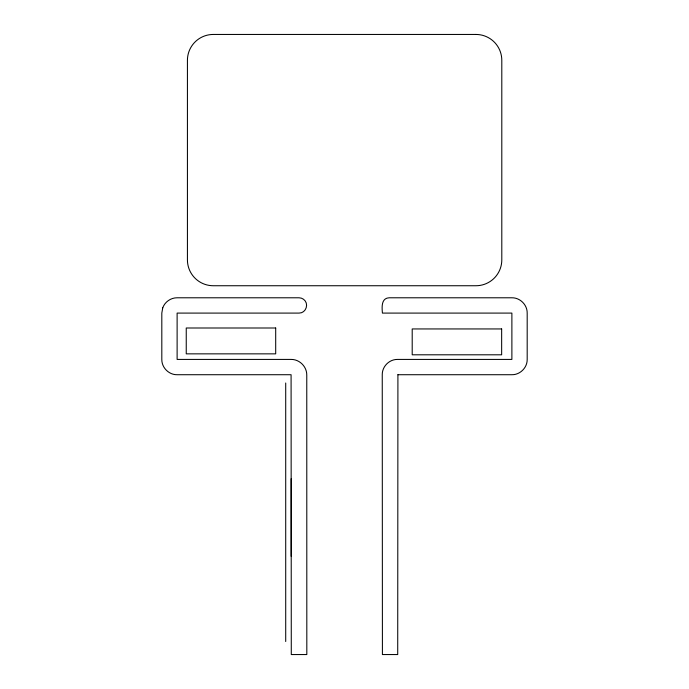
<?xml version="1.0" encoding="UTF-8"?>
<svg xmlns="http://www.w3.org/2000/svg" width="689" height="689" viewBox="0 0 689 689"><rect width="100%" height="100%" fill="white"/><g stroke="black" fill="none" stroke-linecap="round" stroke-linejoin="round"><path stroke-width="1.03" d="M291.189 478.752L291.189 556.307M285.711 382.998L285.711 641.519M397.915 374.721L397.717 654.55L382.412 654.55L382.249 374.721C382.111 366.47 389.294 359.279 397.544 359.417L511.884 359.417L511.884 313.09L382.412 313.09C381.956 307.544 381.017 298.113 389.164 297.786L511.884 297.786C520.066 297.614 527.343 304.848 527.188 313.09L527.188 359.417C527.352 367.607 520.117 374.885 511.884 374.721L397.915 374.721M162.742 307.854L161.812 313.09L161.812 359.417C161.648 367.607 168.883 374.885 177.116 374.721L291.085 374.721L291.283 654.55L306.82 654.55L306.769 375.092C306.906 366.643 299.534 359.279 291.085 359.417L177.116 359.417L177.116 313.09L299.095 313.09C303.384 313.185 306.545 309.456 306.588 305.279C306.657 301.188 303.169 297.82 299.095 297.786L177.116 297.786C170.829 297.717 164.826 301.92 162.742 307.854M475.944 34.45L213.28 34.45A25.855 25.855 0 0 0 187.425 60.305L187.425 259.882A25.855 25.855 0 0 0 213.28 285.737L475.944 285.737A25.855 25.855 0 0 0 501.799 259.882L501.799 60.305A25.855 25.855 0 0 0 475.944 34.45M275.695 327.998L186.245 327.998L186.245 353.853L275.695 353.853L275.695 327.998M501.652 328.946L412.203 328.946L412.203 354.801L501.652 354.801L501.652 328.946"/></g></svg>
